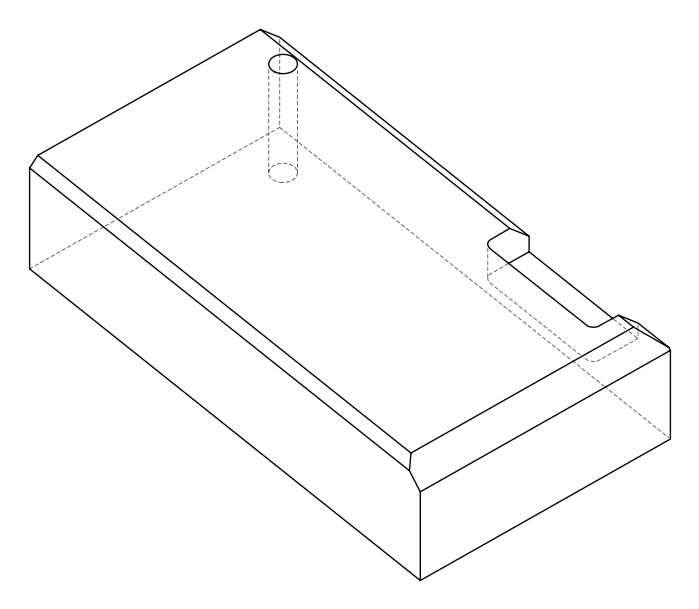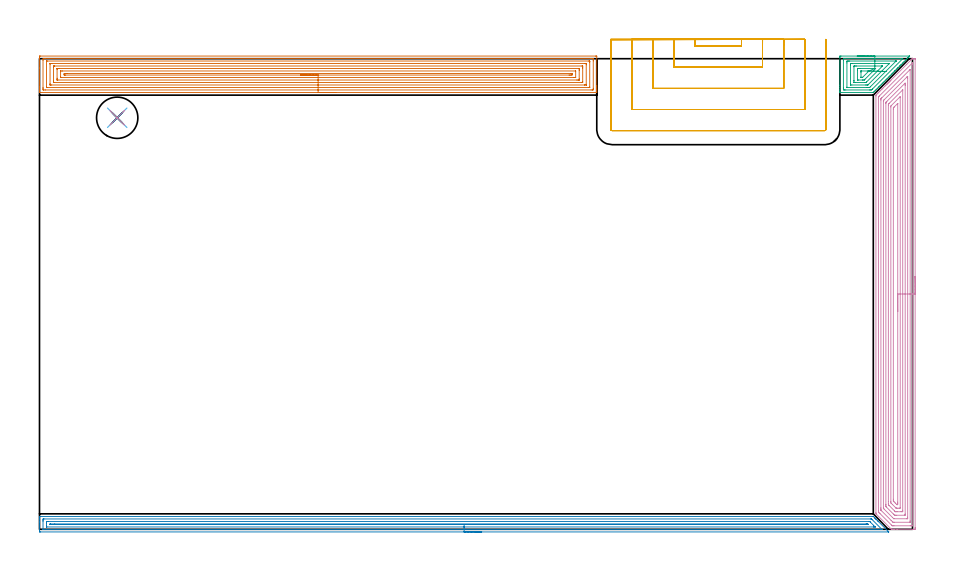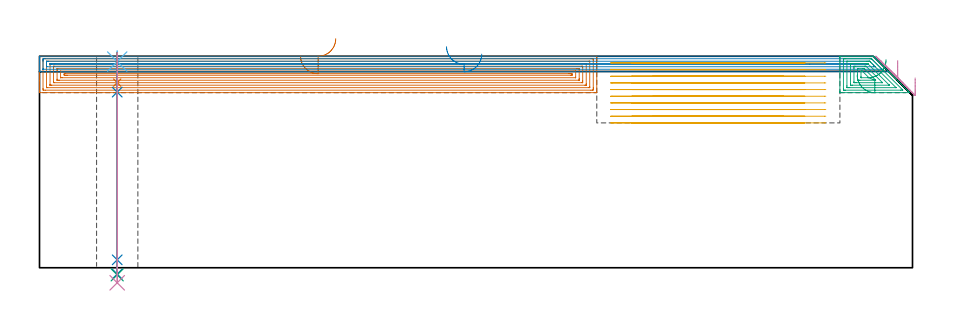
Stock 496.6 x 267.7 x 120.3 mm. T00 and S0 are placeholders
(PLAN: 10 operations, 6 tool changes, 82.3 min)
(1 AREA_MILL | FG_CHAMFER_SURFACE | UGT0205_001 | 20.55 min | 69619 mm3)
(2 AREA_MILL_1 | FG_CHAMFER_SURFACE_1 | UGT0205_001 | 15.48 min | 18919 mm3)
(3 AREA_MILL_2 | FG_CHAMFER_SURFACE_2 | UGT0205_001 | 2.15 min | 10361 mm3)
(4 AREA_MILL_3 | FG_CHAMFER_SURFACE_3 | UGT0205_001 | 16.83 min | 63015 mm3)
(5 MILL_SLOT | SLOT_PARTIAL_RECTANGULAR | NXT0201_012 | Follow Part, ap 4, ae 75% | 25.56 min | 251718 mm3)
(6 SPOT_DRILL | STEP1HOLE | NXT0321_9005460120000 | 0.05 min | 173 mm3)
(7 DRILL_BLIND_HOLE_INTO_CENTER | STEP1HOLE | NXT0301_127 | 0.07 min | 964 mm3)
(8 GUN_DRILL_THROUGH_HOLE | STEP1HOLE | UGT0307_006 | 0.58 min | 6688 mm3)
(9 DRILL_TO_ENLARGE_THROUGH_HOLE | STEP1HOLE | NXT0301_104 | 0.51 min | 10616 mm3)
(10 DRILL_TO_ENLARGE_THROUGH_HOLE_1 | STEP1HOLE | UGT0301_056 | 0.53 min | 33644 mm3)
(TOOL UGT0205_001 | Chamfer Mill 20 x 3 x 45 deg. | D20 FL50 Z2)
(TOOL NXT0201_012 | ENDMILL 16mm [2P460-1600-NA 1630] | D16 FL38 Z6)
(TOOL NXT0321_9005460120000 | NC Spot Drill, 142deg, 12mm, Carbide, Uncoated | D12 PA142 FL30 Z2)
(TOOL NXT0301_127 | Carbide Drill 10mm [861.1-1000-030A1-GP GC34] | D10 PA150 FL31.2 Z2)
(TOOL UGT0307_006 | Gun Drill 9 mm | D9 PA130 FL24 Z1)
(TOOL NXT0301_104 | Carbide Drill 14mm [860.1-1400-112A1-MM 2214] | D14 PA140 FL123 Z2)
(TOOL UGT0301_056 | Twist Drill 23.5 mm | D23.5 PA118 FL155 Z2)
(OP 1 AREA_MILL)
G17 G21 G94 G90
T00 M6
G54
G17 G0 G90 X168.5 Y248.5 S1061 M3
G43 Z130.3 H0
G94 G1 X168.462 Z129.428 F250.
X168.348 Z128.564
X168.159 Z127.712
X167.897 Z126.88
X167.563 Z126.074
X167.16 Z125.3
X166.692 Z124.564
X166.16 Z123.872
X165.571 Z123.229
X164.928 Z122.64
X164.236 Z122.108
X163.5 Z121.64
X162.726 Z121.237
X161.92 Z120.903
X161.088 Z120.641
X160.236 Z120.452
X159.372 Z120.338
X158.5 Z120.3
X0.154
X0.009 Y248.503 Z120.288
X0. Y248.541 Z120.25
Y248.891 Z119.908
Y249.339 Z119.46
Y249.954 Z118.841
Y251.152 Z117.645
Y251.734 Z117.06
Y262.408 Z106.389
Y268.037 Z100.76
X0.003 Y268.635 Z100.162
X0.008 Y269.192 Z99.606
X0.04 Y269.194 Z99.604
X0.6 Y269.2 Z99.6
X316.4
X316.729 Y269.196 Z99.602
X316.99 Y269.191 Z99.606
X317. Y268.926 Z99.871
Y252.332 Z116.463
Y251.734 Z117.06
Y251.152 Z117.645
Y250.844 Z117.952
Y250.262 Z118.534
Y249.954 Z118.841
Y249.339 Z119.46
Y248.891 Z119.909
X316.993 Y248.54 Z120.252
X316.99 Y248.503 Z120.288
X316.846 Y248.5 Z120.3
X158.5
Y249.914 Z118.886
X3.317
X2.423 Y249.916 Z118.884
X2.385 Y249.918 Z118.882
X2.01 Y249.954 Z118.846
X2.003 Y250.335 Z118.465
X2.001 Y250.844 Z117.956
X2. Y251.227 Z117.573
X2.001 Y266.856 Z101.944
X2.002 Y267.237 Z101.563
X2.01 Y267.746 Z101.054
X2.348 Y267.782 Z101.018
X2.385 Y267.783 Z101.017
X3.236 Y267.786 Z101.014
X313.683
X314.577 Y267.784 Z101.016
X314.615 Y267.781 Z101.019
X314.99 Y267.746 Z101.054
X314.997 Y267.365 Z101.435
X314.999 Y266.856 Z101.944
X315. Y266.473 Z102.327
X314.999 Y250.844 Z117.956
X314.998 Y250.462 Z118.338
X314.99 Y249.954 Z118.846
X314.652 Y249.918 Z118.882
X314.615 Y249.916 Z118.884
X313.764 Y249.914 Z118.886
X158.5
Y251.328 Z117.472
X4.575 Y251.329 Z117.471
X4.169 Y251.331 Z117.469
X4.035 Y251.334 Z117.466
X4.018 Y251.335 Z117.465
X4.01 Y251.364 Z117.436
X4.005 Y251.453 Z117.347
X4.002 Y251.565 Z117.235
X4. Y251.734 Z117.066
Y251.902 Z116.898
Y266.134 Z102.666
X4.004 Y266.303 Z102.497
X4.008 Y266.35 Z102.45
X4.013 Y266.366 Z102.434
X4.018 Y266.367 Z102.433
X4.067 Y266.37 Z102.43
X4.169 Y266.371 Z102.429
X4.655 Y266.372 Z102.428
X312.425 Y266.371 Z102.429
X312.831 Y266.369 Z102.431
X312.965 Y266.366 Z102.434
X312.982 Y266.365 Z102.435
X312.99 Y266.336 Z102.464
X312.995 Y266.247 Z102.553
X312.998 Y266.135 Z102.665
X313. Y265.966 Z102.834
Y265.798 Z103.002
Y251.566 Z117.234
X312.996 Y251.397 Z117.403
X312.992 Y251.35 Z117.45
X312.987 Y251.334 Z117.466
X312.982 Y251.333 Z117.467
X312.933 Y251.33 Z117.47
X312.831 Y251.329 Z117.471
X312.345 Y251.328 Z117.472
X158.5
Y252.743 Z116.057
X6.725
X6.055 Y252.748 Z116.052
X6.022 Y252.749 Z116.051
X6.01 Y252.778 Z116.022
X6.006 Y252.875 Z115.925
X6.003 Y253.072 Z115.728
X6. Y253.466 Z115.334
X6.001 Y264.609 Z104.191
X6.003 Y264.819 Z103.981
X6.007 Y264.924 Z103.876
X6.01 Y264.946 Z103.854
X6.024 Y264.951 Z103.849
X6.077 Y264.953 Z103.847
X6.845 Y264.957 Z103.843
X6.965
X310.275
X310.945 Y264.952 Z103.848
X310.978 Y264.951 Z103.849
X310.99 Y264.922 Z103.878
X310.994 Y264.825 Z103.975
X310.997 Y264.628 Z104.172
X311. Y264.234 Z104.566
X310.999 Y253.091 Z115.709
X310.997 Y252.881 Z115.919
X310.993 Y252.776 Z116.024
X310.99 Y252.754 Z116.046
X310.976 Y252.749 Z116.051
X310.923 Y252.747 Z116.053
X310.155 Y252.743 Z116.057
X310.035
X158.5
Y254.157 Z114.643
X8.383
X8.219 Y254.158 Z114.642
X8.088 Y254.161 Z114.639
X8.01 Y254.164 Z114.636
X8.008 Y254.194 Z114.606
X8.004 Y254.402 Z114.398
X8. Y255.029 Z113.771
Y255.292 Z113.508
Y263.035 Z105.765
X8.002 Y263.298 Z105.502
X8.006 Y263.454 Z105.346
X8.01 Y263.527 Z105.273
X8.138 Y263.536 Z105.264
X8.385 Y263.541 Z105.259
X8.629 Y263.542 Z105.258
X308.617 Y263.543 Z105.257
X308.781 Y263.542 Z105.258
X308.912 Y263.539 Z105.261
X308.99 Y263.536 Z105.264
X308.992 Y263.506 Z105.294
X308.996 Y263.298 Z105.502
X309. Y262.671 Z106.129
Y262.408 Z106.392
Y254.665 Z114.135
X308.998 Y254.402 Z114.398
X308.994 Y254.246 Z114.554
X308.99 Y254.173 Z114.627
X308.862 Y254.164 Z114.636
X308.615 Y254.159 Z114.641
X308.371 Y254.158 Z114.642
X158.5 Y254.157 Z114.643
Y255.571 Z113.229
X10.413 Y255.572 Z113.228
X10.131 Y255.573 Z113.227
X10.048 Y255.576 Z113.224
X10.014 Y255.578 Z113.222
X10.01 Y255.596 Z113.204
X10.003 Y255.701 Z113.099
X10.001 Y256.181 Z112.619
X10. Y256.593 Z112.207
Y261.519 Z107.281
X10.002 Y261.929 Z106.871
X10.007 Y262.068 Z106.732
X10.01 Y262.114 Z106.686
X10.034 Y262.122 Z106.678
X10.108 Y262.124 Z106.676
X10.413 Y262.127 Z106.673
X10.694 Y262.129 Z106.671
X11.305
X306.587 Y262.128 Z106.672
X306.869 Y262.127 Z106.673
X306.952 Y262.124 Z106.676
X306.986 Y262.122 Z106.678
X306.99 Y262.104 Z106.696
X306.997 Y261.999 Z106.801
X306.999 Y261.519 Z107.281
X307. Y261.107 Z107.693
Y256.181 Z112.619
X306.998 Y255.771 Z113.029
X306.993 Y255.632 Z113.168
X306.99 Y255.586 Z113.214
X306.966 Y255.578 Z113.222
X306.892 Y255.576 Z113.224
X306.587 Y255.573 Z113.227
X306.306 Y255.571 Z113.229
X305.695
X158.5
Y256.985 Z111.815
X12.198 Y256.986 Z111.814
X12.112 Y256.987 Z111.813
X12.055 Y256.989 Z111.811
X12.016 Y256.992 Z111.808
X12.01 Y257.007 Z111.793
X12.006 Y257.071 Z111.729
X12.001 Y257.267 Z111.533
Y260.629 Z108.171
X12.003 Y260.678 Z108.122
X12.007 Y260.702 Z108.098
X12.01 Y260.708 Z108.092
X12.027 Y260.71 Z108.09
X12.113 Y260.714 Z108.086
X12.198
X13.004 Y260.715 Z108.085
X304.802 Y260.714 Z108.086
X304.888 Y260.713 Z108.087
X304.945 Y260.711 Z108.089
X304.984 Y260.708 Z108.092
X304.99 Y260.693 Z108.107
X304.994 Y260.629 Z108.171
X304.999 Y260.433 Z108.367
Y257.071 Z111.729
X304.997 Y257.022 Z111.778
X304.993 Y256.998 Z111.802
X304.99 Y256.992 Z111.808
X304.973 Y256.99 Z111.81
X304.887 Y256.986 Z111.814
X304.802
X303.996 Y256.985 Z111.815
X158.5
Y258.4 Z110.4
X14.874
X14.431 Y258.402 Z110.398
X14.14 Y258.407 Z110.393
X14.01 Y258.427 Z110.373
X14. Y258.831 Z109.969
Y258.85 Z109.95
X14.01 Y259.279 Z109.521
X14.429 Y259.294 Z109.506
X14.874 Y259.299 Z109.501
X15.314 Y259.3 Z109.5
X15.766
X302.126
X302.569 Y259.298 Z109.502
X302.86 Y259.293 Z109.507
X302.99 Y259.273 Z109.527
X303. Y258.868 Z109.932
Y258.85 Z109.95
X302.99 Y258.421 Z110.379
X302.571 Y258.406 Z110.394
X302.126 Y258.401 Z110.399
X301.686 Y258.4 Z110.4
X301.234 Y258.399 Z110.401
X158.5 Y258.4 Z110.4
X157.628 Z110.439
X156.764 Z110.552
X155.912 Z110.741
X155.08 Z111.004
X154.274 Z111.337
X153.5 Z111.74
X152.764 Z112.209
X152.072 Z112.74
X151.429 Z113.329
X150.84 Z113.973
X150.308 Z114.665
X149.84 Z115.4
X149.437 Z116.174
X149.103 Z116.98
X148.841 Z117.812
X148.652 Z118.664
X148.538 Z119.529
X148.5 Z120.4
G0 Z130.3
M5
M2
(OP 2 AREA_MILL_1)
G17 G21 G94 G90
T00 M6
G54
G17 G0 G90 X251.55 Y-1.5 S1061 M3
G43 Z130.3 H0
Z121.5
G94 G1 X251.512 Z120.628 F250.
X251.398 Z119.763
X251.209 Z118.912
X250.947 Z118.08
X250.613 Z117.274
X250.21 Z116.5
X249.742 Z115.764
X249.211 Z115.072
X248.621 Z114.429
X247.978 Z113.839
X247.286 Z113.308
X246.55 Z112.84
X245.776 Z112.437
X244.97 Z112.103
X244.138 Z111.841
X243.287 Z111.652
X242.422 Z111.538
X241.55 Z111.5
X0.627
X0.187 Y-1.495 Z111.503
X0.01 Y-1.492 Z111.506
X0. Y-1.062 Z111.935
Y4.221 Z117.215
Y5.628 Z118.624
Y5.982 Z118.977
Y6.689 Z119.689
Y6.948 Z119.948
X0.006 Y7.301 Z120.292
X0.009 Y7.305 Z120.295
X0.176 Y7.3 Z120.3
X473.998
X474.3 Y7.302 Z120.298
X475.041 Y6.56 Z119.558
X475.18 Y6.422 Z119.418
X475.322 Y6.279 Z119.277
X475.474 Y6.127 Z119.124
X475.62 Y5.982 Z118.977
X475.769 Y5.832 Z118.83
X475.908 Y5.693 Z118.691
X476.061 Y5.541 Z118.537
X476.545 Y5.055 Z118.055
X476.812 Y4.789 Z117.787
X476.941 Y4.661 Z117.657
X477.299 Y4.301 Z117.301
X482.771 Y-1.17 Z111.827
X483.003 Y-1.403 Z111.596
X483.069 Y-1.473 Z111.526
X483.083 Y-1.495 Z111.504
X483.069 Y-1.5 Z111.5
X241.55
Y-0.086 Z112.914
X2.316 Y-0.085 Z112.915
X2.041 Y-0.08 Z112.92
X2.014 Y-0.079 Z112.921
X2.009 Y-0.06 Z112.94
X2.003 Y-0.026 Z112.974
X2.001 Y0.008 Z113.008
X2. Y4.629 Z117.629
X2.003 Y5.101 Z118.101
X2.008 Y5.502 Z118.502
X2.026 Y5.879 Z118.879
X2.415 Y5.884 Z118.884
X2.513 Y5.885 Z118.885
X472.737 Y5.886 Z118.886
X473.135 Y5.883 Z118.883
X473.234 Y5.881 Z118.881
X473.255 Y5.879 Z118.879
X473.287 Y5.852 Z118.852
X473.355 Y5.79 Z118.79
X473.534 Y5.616 Z118.616
X479.138 Y0.012 Z113.012
X479.176 Y-0.028 Z112.972
X479.214 Y-0.072 Z112.928
X479.219 Y-0.081 Z112.919
X479.217 Y-0.082 Z112.918
X479.183 Y-0.084 Z112.916
X478.898 Y-0.086 Z112.914
X478.8
X241.55
Y1.328 Z114.328
X4.203 Y1.329 Z114.329
X4.118 Y1.33 Z114.33
X4.05 Y1.333 Z114.333
X4.014 Y1.335 Z114.335
X4.01 Y1.38 Z114.38
X4.004 Y1.579 Z114.579
X4.001 Y1.778 Z114.778
X4. Y3.539 Z116.539
X4.005 Y4.221 Z117.221
X4.008 Y4.412 Z117.412
X4.02 Y4.465 Z117.465
X4.076 Y4.467 Z117.467
X4.203 Y4.469 Z117.469
X4.842 Y4.471 Z117.471
X5.096
X471.746
X472. Y4.469 Z117.469
X472.17 Y4.466 Z117.466
X472.225 Y4.464 Z117.464
X472.248 Y4.445 Z117.445
X472.296 Y4.401 Z117.401
X472.48 Y4.221 Z117.221
X472.64 Y4.061 Z117.061
X474.428 Y2.273 Z115.273
X475.12 Y1.579 Z114.579
X475.322 Y1.375 Z114.375
X475.356 Y1.333 Z114.333
X475.354 Y1.332 Z114.332
X475.322 Y1.331 Z114.331
X474.682 Y1.329 Z114.329
X474.428 Y1.328 Z114.328
X241.55
Y2.743 Z115.743
X6.597
X6.278 Y2.744 Z115.744
X6.118 Y2.747 Z115.747
X6.02 Y2.749 Z115.749
X6.01 Y2.793 Z115.793
X6.008 Y2.9 Z115.9
X6.01 Y3.007 Z116.007
X6.02 Y3.05 Z116.05
X6.118 Y3.053 Z116.053
X6.279 Y3.056 Z116.056
X8.672 Y3.057 Z116.057
X470.245
X470.532 Y3.056 Z116.056
X470.852 Y3.054 Z116.054
X471.146 Y3.05 Z116.05
X471.317 Y2.922 Z115.922
X471.452 Y2.75 Z115.75
X471.139 Y2.746 Z115.746
X470.852 Y2.744 Z115.744
X438.113 Y2.743 Z115.743
X241.55
X240.679 Z115.781
X239.814 Z115.895
X238.962 Z116.083
X238.13 Z116.346
X237.324 Z116.68
X236.55 Z117.082
X235.814 Z117.551
X235.122 Z118.082
X234.479 Z118.672
X233.89 Z119.315
X233.359 Z120.007
X232.89 Z120.743
X232.487 Z121.516
X232.153 Z122.322
X231.891 Z123.154
X231.702 Z124.006
X231.588 Z124.871
X231.55 Z125.743
G0 Z130.3
M5
M2
(OP 3 AREA_MILL_2)
G17 G21 G94 G90
T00 M6
G54
G17 G0 G90 X465.15 Y269.2 S1061 M3
G43 Z130.3 H0
Z109.6
G94 G1 X465.188 Z108.728 F250.
X465.302 Z107.864
X465.491 Z107.012
X465.753 Z106.18
X466.087 Z105.374
X466.49 Z104.6
X466.959 Z103.864
X467.49 Z103.172
X468.079 Z102.529
X468.722 Z101.94
X469.414 Z101.408
X470.15 Z100.94
X470.924 Z100.537
X471.73 Z100.203
X472.562 Z99.941
X473.414 Z99.752
X474.279 Z99.638
X475.15 Z99.6
X494.751
X494.968 Y269.194 Z99.604
X494.981 Y269.192 Z99.605
X494.968 Y269.167 Z99.631
X494.62 Y268.82 Z99.98
X494.437 Y268.635 Z100.161
X494.372 Y268.572 Z100.227
X494.203 Y268.403 Z100.396
X494.14 Y268.339 Z100.458
X494.074 Y268.274 Z100.525
X493.908 Y268.108 Z100.691
X493.844 Y268.042 Z100.754
X493.776 Y267.976 Z100.823
X493.613 Y267.813 Z100.986
X493.547 Y267.746 Z101.051
X492.868 Y267.068 Z101.732
X492.658 Y266.856 Z101.94
X491.991 Y266.191 Z102.609
X491.768 Y265.966 Z102.83
X491.115 Y265.315 Z103.485
X490.879 Y265.077 Z103.719
X490.239 Y264.439 Z104.361
X490.2 Y264.4 Z104.4
X489.989 Y264.187 Z104.609
X489.363 Y263.563 Z105.237
X489.306 Y263.505 Z105.294
X489.1 Y263.298 Z105.498
X488.486 Y262.686 Z106.113
X488.412 Y262.611 Z106.188
X488.21 Y262.408 Z106.388
X487.61 Y261.81 Z106.99
X487.518 Y261.717 Z107.082
X487.321 Y261.519 Z107.277
X486.734 Y260.934 Z107.866
X486.624 Y260.823 Z107.976
X486.431 Y260.629 Z108.167
X485.857 Y260.057 Z108.742
X485.73 Y259.929 Z108.87
X485.541 Y259.74 Z109.056
X484.981 Y259.181 Z109.619
X484.652 Y258.85 Z109.946
X484.105 Y258.305 Z110.495
X483.762 Y257.96 Z110.836
X483.228 Y257.428 Z111.372
X482.873 Y257.071 Z111.725
X482.352 Y256.552 Z112.248
X481.983 Y256.181 Z112.615
X481.475 Y255.675 Z113.124
X481.094 Y255.292 Z113.504
X480.599 Y254.799 Z114.001
X480.204 Y254.402 Z114.394
X479.723 Y253.923 Z114.877
X479.314 Y253.513 Z115.284
X478.846 Y253.046 Z115.754
X478.425 Y252.623 Z116.173
X478.279 Y252.479 Z116.32
X477.987 Y252.187 Z116.613
X477.535 Y251.734 Z117.063
X477.385 Y251.585 Z117.214
X477.094 Y251.294 Z117.506
X476.646 Y250.844 Z117.953
X476.18 Y250.38 Z118.419
X475.756 Y249.954 Z118.842
X475.277 Y249.477 Z119.323
X474.866 Y249.065 Z119.732
X474.703 Y248.903 Z119.897
X474.381 Y248.581 Z120.218
X474.327 Y248.529 Z120.27
X474.3 Y248.507 Z120.293
X473.809 Y248.5 Z120.3
X455.481
X455.31 Y248.503 Z120.288
X455.307 Y248.547 Z120.245
X455.3 Y248.957 Z119.843
Y249.235 Z119.565
Y249.954 Z118.841
Y251.204 Z117.593
Y252.623 Z116.172
Y268.37 Z100.427
X455.302 Y268.635 Z100.162
X455.308 Y269.192 Z99.606
X455.366 Y269.194 Z99.604
X455.928 Y269.2 Z99.6
X475.15
Y267.786 Z101.014
X489.902
X490.759 Y267.783 Z101.017
X490.796 Y267.78 Z101.02
X491.084 Y267.746 Z101.054
X490.943 Y267.599 Z101.201
X490.796 Y267.447 Z101.353
X473.809 Y250.459 Z118.341
X473.554 Y250.209 Z118.591
X473.293 Y249.954 Z118.846
X472.951 Y249.919 Z118.881
X472.915 Y249.917 Z118.883
X472.061 Y249.914 Z118.886
X458.65
X457.754 Y249.917 Z118.883
X457.716 Y249.919 Z118.881
X457.31 Y249.954 Z118.846
X457.303 Y250.366 Z118.434
X457.301 Y250.844 Z117.956
X457.3 Y251.258 Z117.542
X457.301 Y266.856 Z101.944
X457.303 Y267.267 Z101.533
X457.31 Y267.746 Z101.054
X457.68 Y267.782 Z101.018
X457.716 Y267.783 Z101.017
X458.57 Y267.786 Z101.014
X475.15
Y266.372 Z102.428
X486.984 Y266.371 Z102.429
X487.22 Y266.37 Z102.43
X487.239 Y266.368 Z102.432
X487.253 Y266.365 Z102.435
X487.246 Y266.351 Z102.449
X487.236 Y266.338 Z102.462
X487.22 Y266.319 Z102.481
X472.774 Y251.874 Z116.926
X472.632 Y251.734 Z117.066
X472.323 Y251.433 Z117.367
X472.219 Y251.335 Z117.465
X472.021 Y251.333 Z117.467
X471.533 Y251.33 Z117.47
X471.127 Y251.329 Z117.471
X470.64 Y251.328 Z117.472
X459.504 Y251.329 Z117.471
X459.368 Y251.33 Z117.47
X459.321 Y251.333 Z117.467
X459.314 Y251.334 Z117.466
X459.31 Y251.347 Z117.453
X459.305 Y251.395 Z117.405
X459.301 Y251.531 Z117.269
X459.3 Y265.28 Z103.52
X459.301 Y265.966 Z102.834
X459.303 Y266.167 Z102.633
X459.31 Y266.364 Z102.436
X459.504 Y266.367 Z102.433
X459.992 Y266.37 Z102.43
X460.398 Y266.371 Z102.429
X460.885 Y266.372 Z102.428
X475.15
Y264.957 Z103.843
X482.87
X483.343 Y264.955 Z103.845
X483.383 Y264.953 Z103.847
X483.39 Y264.95 Z103.85
X483.389 Y264.946 Z103.854
X483.35 Y264.901 Z103.899
X483.288 Y264.837 Z103.963
X483.212 Y264.761 Z104.039
X471.546 Y253.095 Z115.705
X471.405 Y252.956 Z115.844
X471.29 Y252.846 Z115.954
X471.213 Y252.774 Z116.026
X471.171 Y252.749 Z116.051
X471.127 Y252.747 Z116.053
X471.005 Y252.745 Z116.055
X470.233 Y252.743 Z116.057
X470.113
X462.066
X461.386 Y252.748 Z116.052
X461.311 Y252.75 Z116.05
X461.307 Y252.851 Z115.949
X461.303 Y253.069 Z115.731
X461.3 Y253.505 Z115.295
Y264.179 Z104.621
X461.304 Y264.628 Z104.172
X461.308 Y264.848 Z103.952
X461.312 Y264.95 Z103.85
X461.417 Y264.952 Z103.848
X462.186 Y264.957 Z103.843
X462.307
X475.15
Y263.543 Z105.257
X478.927
X479.173
X479.42 Y263.541 Z105.259
X479.49 Y263.539 Z105.261
X479.518 Y263.537 Z105.263
X479.479 Y263.489 Z105.311
X479.36 Y263.362 Z105.438
X479.299 Y263.298 Z105.502
X470.404 Y254.402 Z114.398
X470.318 Y254.318 Z114.482
X470.233 Y254.237 Z114.563
X470.147 Y254.164 Z114.636
X470.07 Y254.162 Z114.638
X469.909 Y254.159 Z114.641
X469.585 Y254.157 Z114.643
X469.339
X463.974
X463.323 Y254.161 Z114.639
X463.317 Y254.163 Z114.637
X463.306 Y254.178 Z114.622
X463.303 Y254.402 Z114.398
X463.3 Y255.073 Z113.727
Y255.292 Z113.508
X463.301 Y263.078 Z105.722
X463.305 Y263.298 Z105.502
X463.31 Y263.465 Z105.335
X463.325 Y263.536 Z105.264
X463.481 Y263.539 Z105.261
X463.729 Y263.542 Z105.258
X463.974 Y263.543 Z105.257
X464.622
X475.15
X475.138 Y262.127 Z106.673
X475.327 Y262.125 Z106.675
X475.597 Y262.122 Z106.678
X475.657 Y262.115 Z106.685
X475.629 Y262.078 Z106.722
X475.622 Y262.071 Z106.729
X469.537 Y255.984 Z112.816
X469.339 Y255.788 Z113.012
X469.168 Y255.624 Z113.176
X469.121 Y255.581 Z113.219
X469.051 Y255.578 Z113.222
X468.445 Y255.573 Z113.227
X468.164 Y255.571 Z113.229
X465.762
X465.48 Y255.572 Z113.228
X465.373 Y255.575 Z113.225
X465.321 Y255.578 Z113.222
X465.309 Y255.584 Z113.216
X465.307 Y255.598 Z113.202
X465.301 Y255.75 Z113.05
X465.3 Y261.089 Z107.711
X465.302 Y261.519 Z107.281
X465.305 Y261.974 Z106.826
X465.312 Y262.122 Z106.678
X465.456 Y262.124 Z106.676
X465.762 Y262.127 Z106.673
X466.044 Y262.129 Z106.671
X466.657
X474.984 Y262.128 Z106.672
X475.138 Y262.127 Z106.673
X471.801 Y260.707 Z108.093
X471.796 Y260.7 Z108.1
X471.773 Y260.673 Z108.127
X471.731 Y260.629 Z108.171
X468.309 Y257.206 Z111.594
X468.171 Y257.071 Z111.729
X468.1 Y257.006 Z111.794
X468.085 Y256.994 Z111.806
X468.009 Y256.99 Z111.81
X467.895 Y256.987 Z111.813
X467.723 Y256.986 Z111.814
X467.636
X467.551 Y256.987 Z111.813
X467.465 Y256.989 Z111.811
X467.31 Y256.995 Z111.805
X467.307 Y257.071 Z111.729
X467.302 Y257.318 Z111.482
X467.3 Y259.989 Z108.811
X467.304 Y260.629 Z108.171
X467.307 Y260.691 Z108.109
X467.309 Y260.702 Z108.098
X467.324 Y260.708 Z108.092
X467.379 Y260.711 Z108.089
X467.465 Y260.714 Z108.086
X471.213
X471.385 Y260.713 Z108.087
X471.729 Y260.708 Z108.092
X471.801 Y260.707 Z108.093
X472.671 Y260.684 Z108.154
X473.532 Y260.661 Z108.291
X474.378 Y260.639 Z108.502
X475.203 Y260.617 Z108.786
X476. Y260.596 Z109.141
X476.762 Y260.576 Z109.564
X477.485 Y260.557 Z110.052
X478.163 Y260.539 Z110.601
X478.79 Y260.523 Z111.207
X479.362 Y260.508 Z111.865
X479.875 Y260.494 Z112.571
X480.324 Y260.483 Z113.319
X480.706 Y260.473 Z114.103
X481.019 Y260.464 Z114.918
X481.259 Y260.458 Z115.756
X481.425 Y260.454 Z116.613
X481.517 Y260.451 Z117.48
X481.532 Z118.353
G0 Z130.3
M5
M2
(OP 4 AREA_MILL_3)
G17 G21 G94 G90
T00 M6
G54
G17 G0 G90 X498.1 Y143.85 S1061 M3
G43 Z130.3 H0
Z108.
G94 G1 Y143.812 Z107.128 F250.
Y143.698 Z106.264
Y143.509 Z105.412
Y143.247 Z104.58
Y142.913 Z103.774
Y142.51 Z103.
Y142.041 Z102.264
Y141.51 Z101.572
Y140.921 Z100.929
Y140.278 Z100.34
Y139.586 Z99.809
Y138.85 Z99.34
Y138.076 Z98.937
Y137.27 Z98.603
Y136.438 Z98.341
Y135.586 Z98.152
Y134.721 Z98.038
Y133.85 Z98.
Y1.001
X498.099 Y0.629 Z98.001
X498.095 Y0.113 Z98.003
X498.092 Y0.009 Z98.006
X497.583 Y0.004 Z98.514
X496.96 Y0. Z99.137
X487.836 Z108.259
X486.423 Z109.673
X486.064 Z110.031
X485.344 Z110.755
X485.053 Z111.047
X484.651 Z111.439
X484.63 Z111.46
X484.597 Y0.01 Z111.493
X484.564 Y0.032 Z111.527
X484.54 Y0.056 Z111.552
X484.418 Y0.181 Z111.68
X475.924 Y8.675 Z120.175
X475.869 Y8.734 Z120.23
X475.805 Y8.805 Z120.291
X475.8 Y9.568 Z120.3
Y246.507
X475.807 Y247. Z120.293
X475.827 Y247.027 Z120.273
X476.317 Y247.518 Z119.779
X476.651 Y247.851 Z119.448
X476.874 Y248.074 Z119.226
X477.094 Y248.295 Z119.004
X477.203 Y248.405 Z118.893
X477.646 Y248.846 Z118.454
X478.089 Y249.291 Z118.007
X478.532 Y249.732 Z117.567
X478.975 Y250.177 Z117.121
X479.181 Y250.381 Z116.918
X479.24 Y250.44 Z116.86
X479.861 Y251.063 Z116.235
X480.103 Y251.303 Z115.997
X480.747 Y251.949 Z115.349
X480.966 Y252.166 Z115.134
X481.633 Y252.835 Z114.463
X481.7 Y252.901 Z114.399
X481.863 Y253.064 Z114.236
X481.929 Y253.13 Z114.168
X481.993 Y253.193 Z114.106
X482.161 Y253.362 Z113.938
X482.224 Y253.426 Z113.872
X482.286 Y253.486 Z113.813
X482.459 Y253.66 Z113.64
X482.519 Y253.721 Z113.577
X482.578 Y253.779 Z113.521
X482.757 Y253.958 Z113.342
X482.815 Y254.016 Z113.282
X482.871 Y254.072 Z113.228
X483.056 Y254.256 Z113.043
X483.11 Y254.312 Z112.987
X483.164 Y254.364 Z112.935
X483.354 Y254.554 Z112.745
X483.406 Y254.607 Z112.691
X483.457 Y254.657 Z112.642
X483.652 Y254.852 Z112.447
X483.701 Y254.902 Z112.396
X483.749 Y254.95 Z112.35
X483.95 Y255.15 Z112.149
X483.996 Y255.198 Z112.101
X484.042 Y255.243 Z112.057
X484.248 Y255.448 Z111.851
X484.292 Y255.493 Z111.806
X493.33 Y264.531 Z102.769
X496.168 Y267.369 Z99.929
X496.254 Y267.456 Z99.842
X496.467 Y267.667 Z99.632
X496.476 Y267.676 Z99.624
X496.499 Y267.7 Z99.599
X496.5 Z99.598
X497.763 Z98.332
X497.942 Z98.153
X498.091 Y267.697 Z98.005
X498.096 Y267.518 Z98.004
X498.1 Y267.258 Z98.
Y133.85
X496.686 Z99.414
X496.685 Y2.196 Z99.415
X496.684 Y2.086 Z99.416
X496.681 Y2.032 Z99.419
X496.68 Y2.013 Z99.42
X496.637 Y2.01 Z99.463
X496.222 Y2.002 Z99.878
X495.811 Y2. Z100.289
X495.338 Z100.762
X486.064 Y2.001 Z110.036
X485.589 Y2.002 Z110.511
X485.178 Y2.01 Z110.922
X485.045 Y2.017 Z111.055
X484.909 Y2.148 Z111.191
X484.634 Y2.417 Z111.466
X478.089 Y8.961 Z118.011
X477.484 Y9.57 Z118.616
X477.279 Y9.783 Z118.821
X477.221 Y9.85 Z118.879
X477.219 Y9.901 Z118.881
X477.217 Y10.011 Z118.883
X477.214 Y10.452 Z118.886
Y245.613
X477.219 Y245.833 Z118.881
X477.221 Y245.939 Z118.879
X477.278 Y246.017 Z118.822
X477.481 Y246.226 Z118.619
X477.757 Y246.507 Z118.343
X496.533 Y265.283 Z99.567
X496.574 Y265.322 Z99.526
X496.618 Y265.363 Z99.482
X496.651 Y265.39 Z99.449
X496.682 Y265.298 Z99.418
X496.684 Y265.283 Z99.416
X496.685 Y265.257 Z99.415
X496.686 Y264.401 Z99.414
Y133.85
X495.272 Z100.828
X495.271 Y4.75 Z100.829
X495.269 Y4.205 Z100.831
X495.266 Y4.031 Z100.834
X495.265 Y4.016 Z100.835
X495.249 Y4.01 Z100.851
X495.196 Y4.004 Z100.904
X495.127 Y4.001 Z100.973
X486.266 Z109.834
X486.064 Y4.003 Z110.036
X485.861 Y4.008 Z110.239
X485.49 Y4.021 Z110.61
X485.297 Y4.205 Z110.803
X485.178 Y4.322 Z110.922
X484.4 Y5.099 Z111.7
X478.975 Y10.524 Z117.125
X478.769 Y10.734 Z117.331
X478.667 Y10.841 Z117.433
X478.644 Y10.867 Z117.456
X478.635 Y10.91 Z117.465
X478.633 Y11.008 Z117.467
X478.63 Y11.358 Z117.47
X478.629 Y11.707 Z117.471
X478.628 Y12.252 Z117.472
X478.629 Y244.174 Z117.471
X478.633 Y244.719 Z117.467
X478.635 Y244.892 Z117.465
X478.64 Y244.929 Z117.46
X478.661 Y244.954 Z117.439
X478.7 Y244.997 Z117.4
X478.975 Y245.275 Z117.125
X479.143 Y245.444 Z116.957
X495.165 Y261.465 Z100.935
X495.198 Y261.496 Z100.902
X495.236 Y261.53 Z100.864
X495.263 Y261.552 Z100.837
X495.266 Y261.516 Z100.834
X495.269 Y261.438 Z100.831
X495.271 Y261.358 Z100.829
X495.272 Y133.85 Z100.828
X493.857 Z102.243
Y6.887
X493.855 Y6.178 Z102.245
X493.853 Y6.075 Z102.247
X493.851 Y6.021 Z102.249
X493.811 Y6.01 Z102.289
X493.592 Y6.006 Z102.508
X493.153 Y6. Z102.947
X486.056 Y6.001 Z110.044
X485.941 Y6.02 Z110.159
X485.178 Y6.771 Z110.922
X480.591 Y11.358 Z115.509
X480.433 Y11.519 Z115.667
X480.108 Y11.852 Z115.992
X480.049 Y11.919 Z116.051
X480.047 Y11.937 Z116.053
X480.045 Y11.98 Z116.055
X480.043 Y12.068 Z116.057
Y243.641
X480.045 Y243.825 Z116.055
X480.047 Y243.868 Z116.053
X480.049 Y243.886 Z116.051
X480.064 Y243.905 Z116.036
X480.131 Y243.978 Z115.969
X480.233 Y244.084 Z115.867
X480.362 Y244.213 Z115.738
X493.385 Y257.236 Z102.715
X493.544 Y257.39 Z102.556
X493.719 Y257.559 Z102.381
X493.851 Y257.657 Z102.249
X493.855 Y257.422 Z102.245
X493.857 Y256.525 Z102.243
Y133.85
X492.443 Z103.657
X492.442 Y8.675 Z103.658
X492.441 Y8.499 Z103.659
X492.437 Y8.32 Z103.663
X492.427 Y8.01 Z103.673
X492.267 Y8.005 Z103.833
X492.049 Y8.001 Z104.051
X487.619 Y8. Z108.481
X486.95 Y8.001 Z109.15
X486.731 Y8.002 Z109.369
X486.401 Y8.01 Z109.699
X486.064 Y8.339 Z110.036
X485.724 Y8.675 Z110.376
X481.633 Y12.765 Z114.467
X481.54 Y12.861 Z114.56
X481.494 Y12.912 Z114.606
X481.473 Y12.937 Z114.627
X481.464 Y12.97 Z114.636
X481.46 Y13.146 Z114.64
X481.458 Y13.323 Z114.642
X481.457 Y14.04 Z114.643
Y14.218
Y242.214
X481.459 Y242.573 Z114.641
X481.462 Y242.751 Z114.638
X481.464 Y242.837 Z114.636
X481.536 Y242.931 Z114.564
X481.582 Y242.982 Z114.518
X481.633 Y243.035 Z114.467
X482.026 Y243.428 Z114.074
X492.267 Y253.668 Z103.833
X492.436 Y253.819 Z103.664
X492.439 Y253.66 Z103.661
X492.442 Y253.483 Z103.658
X492.443 Y252.766 Z103.657
Y252.588
Y133.85
X491.029 Z105.071
Y10.819
X491.027 Y10.464 Z105.073
X491.025 Y10.194 Z105.075
X491.022 Y10.061 Z105.078
X491.014 Y10.009 Z105.086
X490.949 Y10.005 Z105.151
X490.494 Y10.001 Z105.606
X490.068 Y10. Z106.032
X487.836 Z108.264
X487.409 Z108.691
X486.95 Y10.005 Z109.15
X486.885 Y10.008 Z109.215
X486.847 Y10.013 Z109.253
X486.812 Y10.045 Z109.288
X486.67 Y10.182 Z109.43
X486.384 Y10.464 Z109.716
X483.406 Y13.443 Z112.694
X483.109 Y13.742 Z112.991
X482.961 Y13.895 Z113.139
X482.889 Y13.971 Z113.211
X482.878 Y14.04 Z113.222
X482.873 Y14.577 Z113.227
X482.871 Y15.828 Z113.229
Y241.142
X482.873 Y241.68 Z113.227
X482.876 Y241.77 Z113.224
X482.878 Y241.81 Z113.222
X482.899 Y241.84 Z113.201
X483.086 Y242.037 Z113.014
X483.246 Y242.198 Z112.854
X483.406 Y242.358 Z112.694
X490.812 Y249.763 Z105.288
X490.93 Y249.879 Z105.17
X491.015 Y249.958 Z105.085
X491.022 Y249.962 Z105.078
X491.024 Y249.952 Z105.076
X491.027 Y249.909 Z105.073
X491.028 Y249.85 Z105.072
X491.029 Y249.755 Z105.071
Y133.85
X489.615 Z106.485
X489.614 Y12.246 Z106.486
X489.608 Y12.01 Z106.492
X488.97 Y12.002 Z107.13
X487.836 Y12.001 Z108.264
X487.586 Y12.003 Z108.514
X487.42 Y12.008 Z108.68
X487.296 Y12.013 Z108.804
X487.247 Y12.059 Z108.853
X487.046 Y12.252 Z109.054
X485.178 Y14.12 Z110.922
X484.369 Y14.934 Z111.731
X484.292 Y15.018 Z111.808
X484.285 Y15.828 Z111.815
Y240.248
X484.292 Y240.782 Z111.808
X484.468 Y240.965 Z111.632
X484.641 Y241.142 Z111.459
X489.111 Y245.613 Z106.989
X489.363 Y245.86 Z106.737
X489.608 Y246.099 Z106.492
X489.615 Y245.607 Z106.485
Y133.85
X488.2 Z107.9
Y15.461
Y14.934
X488.198 Y14.569 Z107.902
X488.193 Y14.04 Z107.907
X487.873 Y14.003 Z108.227
X487.836 Y14.004 Z108.264
X487.797 Y14.008 Z108.303
X487.741 Y14.017 Z108.359
X487.712 Y14.04 Z108.388
X486.95 Y14.797 Z109.15
X486.812 Y14.934 Z109.288
X486.064 Y15.683 Z110.036
X485.921 Y15.828 Z110.179
X485.774 Y15.984 Z110.326
X485.706 Y16.063 Z110.394
X485.704 Y16.105 Z110.396
X485.702 Y16.194 Z110.398
X485.7 Y16.722 Z110.4
Y17.09
Y238.827
X485.703 Y239.354 Z110.397
X485.705 Y239.716 Z110.395
X485.715 Y239.757 Z110.385
X485.741 Y239.787 Z110.359
X485.812 Y239.862 Z110.288
X486.064 Y240.117 Z110.036
X486.129 Y240.183 Z109.971
X487.983 Y242.037 Z108.117
X488.069 Y242.118 Z108.031
X488.174 Y242.215 Z107.926
X488.195 Y242.232 Z107.905
X488.196 Y242.211 Z107.904
X488.199 Y242.159 Z107.901
X488.2 Y242.096 Z107.9
Y242.037
Y133.85
Y132.978 Z107.938
Y132.113 Z108.051
Y131.262 Z108.24
Y130.43 Z108.503
Y129.624 Z108.836
Y128.85 Z109.239
Y128.114 Z109.708
Y127.422 Z110.239
Y126.779 Z110.829
Y126.189 Z111.472
Y125.658 Z112.164
Y125.19 Z112.9
Y124.787 Z113.673
Y124.453 Z114.479
Y124.191 Z115.311
Y124.002 Z116.163
Y123.888 Z117.028
Y123.85 Z117.9
G0 Z130.3
M5
M2
(OP 5 MILL_SLOT)
G17 G21 G94 G90
T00 M6
G54
G17 G0 G90 X372.983 Y278.7 S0 M3
G43 Z130.3 H1
Z116.51
G94 G1 X372.999 Y275.7 F250.
X373. Y275.446 F500.
Y274.8
X399.3
Y275.446
X399.301 Y275.7
X399.317 Y278.7 F250.
X360.978
X360.999 Y275.7
X361. Y275.446 F500.
Y262.8
X411.3
Y275.446
X411.301 Y275.7
X411.322 Y278.7 F250.
X348.967
X348.999 Y275.7
G2 X349. Y275.446 R24. F500.
G1 Y250.8
X423.3
Y275.446
G2 X423.301 Y275.7 R24.
G1 X423.333 Y278.7 F250.
X336.934 Y278.699
X336.997 Y275.7
G2 X337. Y275.446 R12. F500.
G1 Y238.8
X435.3
Y275.446
G2 X435.303 Y275.7 R12.
G1 X435.366 Y278.699 F250.
X325. Y278.446
Y275.446
Y227.5 F500.
G3 X325.7 Y226.8 R0.7
G1 X446.6
G3 X447.3 Y227.5 R0.7
G1 Y275.446
Y278.446 F250.
G0 X372.983 Y278.7 Z112.72
G1 X372.999 Y275.7
X373. Y275.446 F500.
Y274.8
X399.3
Y275.446
X399.301 Y275.7
X399.317 Y278.7 F250.
X360.978
X360.999 Y275.7
X361. Y275.446 F500.
Y262.8
X411.3
Y275.446
X411.301 Y275.7
X411.322 Y278.7 F250.
X348.967
X348.999 Y275.7
G2 X349. Y275.446 R24. F500.
G1 Y250.8
X423.3
Y275.446
G2 X423.301 Y275.7 R24.
G1 X423.333 Y278.7 F250.
X336.934 Y278.699
X336.997 Y275.7
G2 X337. Y275.446 R12. F500.
G1 Y238.8
X435.3
Y275.446
G2 X435.303 Y275.7 R12.
G1 X435.366 Y278.699 F250.
X325. Y278.446
Y275.446
Y227.5 F500.
G3 X325.7 Y226.8 R0.7
G1 X446.6
G3 X447.3 Y227.5 R0.7
G1 Y275.446
Y278.446 F250.
G0 X372.983 Y278.7 Z108.93
G1 X372.999 Y275.7
X373. Y275.446 F500.
Y274.8
X399.3
Y275.446
X399.301 Y275.7
X399.317 Y278.7 F250.
X360.978
X360.999 Y275.7
X361. Y275.446 F500.
Y262.8
X411.3
Y275.446
X411.301 Y275.7
X411.322 Y278.7 F250.
X348.967
X348.999 Y275.7
G2 X349. Y275.446 R24. F500.
G1 Y250.8
X423.3
Y275.446
G2 X423.301 Y275.7 R24.
G1 X423.333 Y278.7 F250.
X336.934 Y278.699
X336.997 Y275.7
G2 X337. Y275.446 R12. F500.
G1 Y238.8
X435.3
Y275.446
G2 X435.303 Y275.7 R12.
G1 X435.366 Y278.699 F250.
X325. Y278.446
Y275.446
Y227.5 F500.
G3 X325.7 Y226.8 R0.7
G1 X446.6
G3 X447.3 Y227.5 R0.7
G1 Y275.446
Y278.446 F250.
G0 X373. Y278.7 Z105.14
G1 Y275.7
Y274.8 F500.
X399.3
Y275.7
Y278.7 F250.
X361.
Y275.7
Y262.8 F500.
X411.3
Y275.7
Y278.7 F250.
X349.
Y275.7
Y250.8 F500.
X423.3
Y275.7
Y278.7 F250.
X337.
Y275.7
Y238.8 F500.
X435.3
Y275.7
Y278.7 F250.
X325.
Y275.7
Y227.5 F500.
G3 X325.7 Y226.8 R0.7
G1 X446.6
G3 X447.3 Y227.5 R0.7
G1 Y275.7
Y278.7 F250.
G0 X373. Z101.35
G1 Y275.7
Y274.8 F500.
X399.3
Y275.7
Y278.7 F250.
X361.
Y275.7
Y262.8 F500.
X411.3
Y275.7
Y278.7 F250.
X349.
Y275.7
Y250.8 F500.
X423.3
Y275.7
Y278.7 F250.
X337.
Y275.7
Y238.8 F500.
X435.3
Y275.7
Y278.7 F250.
X325.
Y275.7
Y227.5 F500.
G3 X325.7 Y226.8 R0.7
G1 X446.6
G3 X447.3 Y227.5 R0.7
G1 Y275.7
Y278.7 F250.
G0 X373. Z97.56
G1 Y275.7
Y274.8 F500.
X399.3
Y275.7
Y278.7 F250.
X361.
Y275.7
Y262.8 F500.
X411.3
Y275.7
Y278.7 F250.
X349.
Y275.7
Y250.8 F500.
X423.3
Y275.7
Y278.7 F250.
X337.
Y275.7
Y238.8 F500.
X435.3
Y275.7
Y278.7 F250.
X325.
Y275.7
Y227.5 F500.
G3 X325.7 Y226.8 R0.7
G1 X446.6
G3 X447.3 Y227.5 R0.7
G1 Y275.7
Y278.7 F250.
G0 X373. Z93.77
G1 Y275.7
Y274.8 F500.
X399.3
Y275.7
Y278.7 F250.
X361.
Y275.7
Y262.8 F500.
X411.3
Y275.7
Y278.7 F250.
X349.
Y275.7
Y250.8 F500.
X423.3
Y275.7
Y278.7 F250.
X337.
Y275.7
Y238.8 F500.
X435.3
Y275.7
Y278.7 F250.
X325.
Y275.7
Y227.5 F500.
G3 X325.7 Y226.8 R0.7
G1 X446.6
G3 X447.3 Y227.5 R0.7
G1 Y275.7
Y278.7 F250.
G0 X373. Z89.98
G1 Y275.7
Y274.8 F500.
X399.3
Y275.7
Y278.7 F250.
X361.
Y275.7
Y262.8 F500.
X411.3
Y275.7
Y278.7 F250.
X349.
Y275.7
Y250.8 F500.
X423.3
Y275.7
Y278.7 F250.
X337.
Y275.7
Y238.8 F500.
X435.3
Y275.7
Y278.7 F250.
X325.
Y275.7
Y227.5 F500.
G3 X325.7 Y226.8 R0.7
G1 X446.6
G3 X447.3 Y227.5 R0.7
G1 Y275.7
Y278.7 F250.
G0 X373. Z86.19
G1 Y275.7
Y274.8 F500.
X399.3
Y275.7
Y278.7 F250.
X361.
Y275.7
Y262.8 F500.
X411.3
Y275.7
Y278.7 F250.
X349.
Y275.7
Y250.8 F500.
X423.3
Y275.7
Y278.7 F250.
X337.
Y275.7
Y238.8 F500.
X435.3
Y275.7
Y278.7 F250.
X325.
Y275.7
Y227.5 F500.
G3 X325.7 Y226.8 R0.7
G1 X446.6
G3 X447.3 Y227.5 R0.7
G1 Y275.7
Y278.7 F250.
G0 X373. Z82.4
G1 Y275.7
Y274.8 F500.
X399.3
Y275.7
Y278.7 F250.
X361.
Y275.7
Y262.8 F500.
X411.3
Y275.7
Y278.7 F250.
X349.
Y275.7
Y250.8 F500.
X423.3
Y275.7
Y278.7 F250.
X337.
Y275.7
Y238.8 F500.
X435.3
Y275.7
Y278.7 F250.
X325.
Y275.7
Y227.5 F500.
G3 X325.7 Y226.8 R0.7
G1 X446.6
G3 X447.3 Y227.5 R0.7
G1 Y275.7
Y278.7 F250.
G0 Z130.3
M5
M2
(OP 6 SPOT_DRILL)
G17 G21 G94 G90
T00 M6
G54
G17 G0 G90 X44.2 Y234.1 S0 M3
G43 Z130.3 H0
G94 G81 G98 Z117.3 F250. R123.3
G80
M5
M2
(OP 7 DRILL_BLIND_HOLE_INTO_CENTER)
G17 G21 G94 G90
T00 M6
G54
G17 G0 G90 X44.2 Y234.1 S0 M3
G43 Z130.3 H1
G94 G81 G98 Z105.3 F250. R122.3
G80
M5
M2
(OP 8 GUN_DRILL_THROUGH_HOLE)
G17 G21 G94 G90
T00 M6
G54
G17 G0 G90 X44.2 Y234.1 M8
G43 Z130.3 H0
Z115.752
S716 M3
G94 G1 Z99.907 F125. M26
G4 X.084
Z4.5 F250.
G4 X.084
Z-3.598 F125.
G4 X.084
M5
M9
G0 Z115.752
Z130.3
M2
(OP 9 DRILL_TO_ENLARGE_THROUGH_HOLE)
G17 G21 G94 G90
T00 M6
G54
G17 G0 G90 X44.2 Y234.1 S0 M3
G43 Z130.3 H1
G94 G73 G98 Z-4.048 F250. Q13.816 R122.3
G80
M5
M2
(OP 10 DRILL_TO_ENLARGE_THROUGH_HOLE_1)
G17 G21 G94 G90
T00 M6
G54
G17 G0 G90 X44.2 Y234.1 S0 M3
G43 Z130.3 H0
G94 G73 G98 Z-8.56 F250. Q21.477 R122.3
G80
M5
M2
